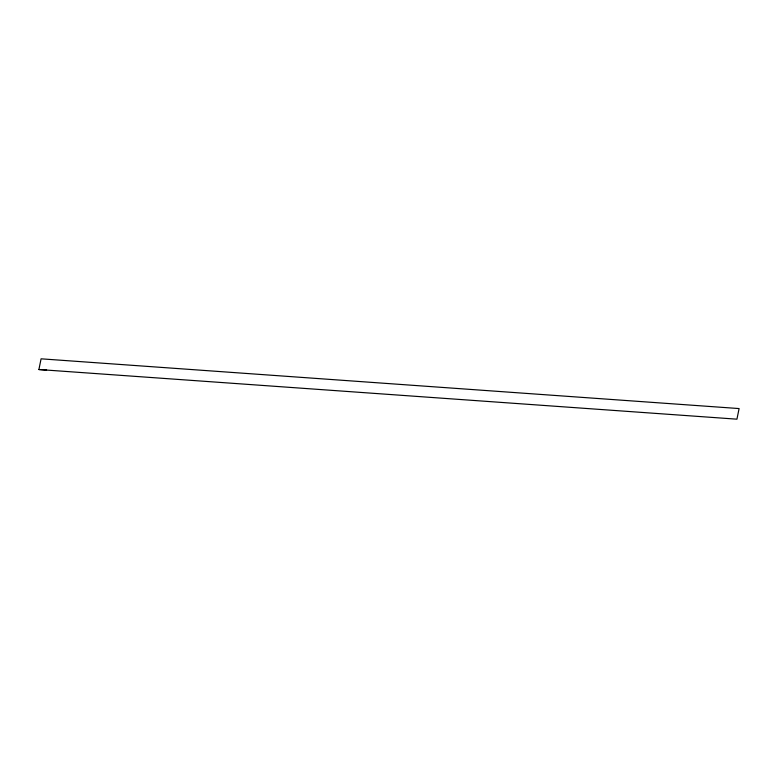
<?xml version="1.0" encoding="UTF-8"?>
<svg xmlns="http://www.w3.org/2000/svg" width="778" height="778" viewBox="0 0 778 778"><rect width="100%" height="100%" fill="white"/><g stroke="black" fill="none" stroke-linecap="round" stroke-linejoin="round"><path stroke-width="1.17" d="M38.9 369.521L41.088 358.823L739.1 408.567L736.931 419.177L38.9 369.521L46.602 370.075"/></g></svg>
